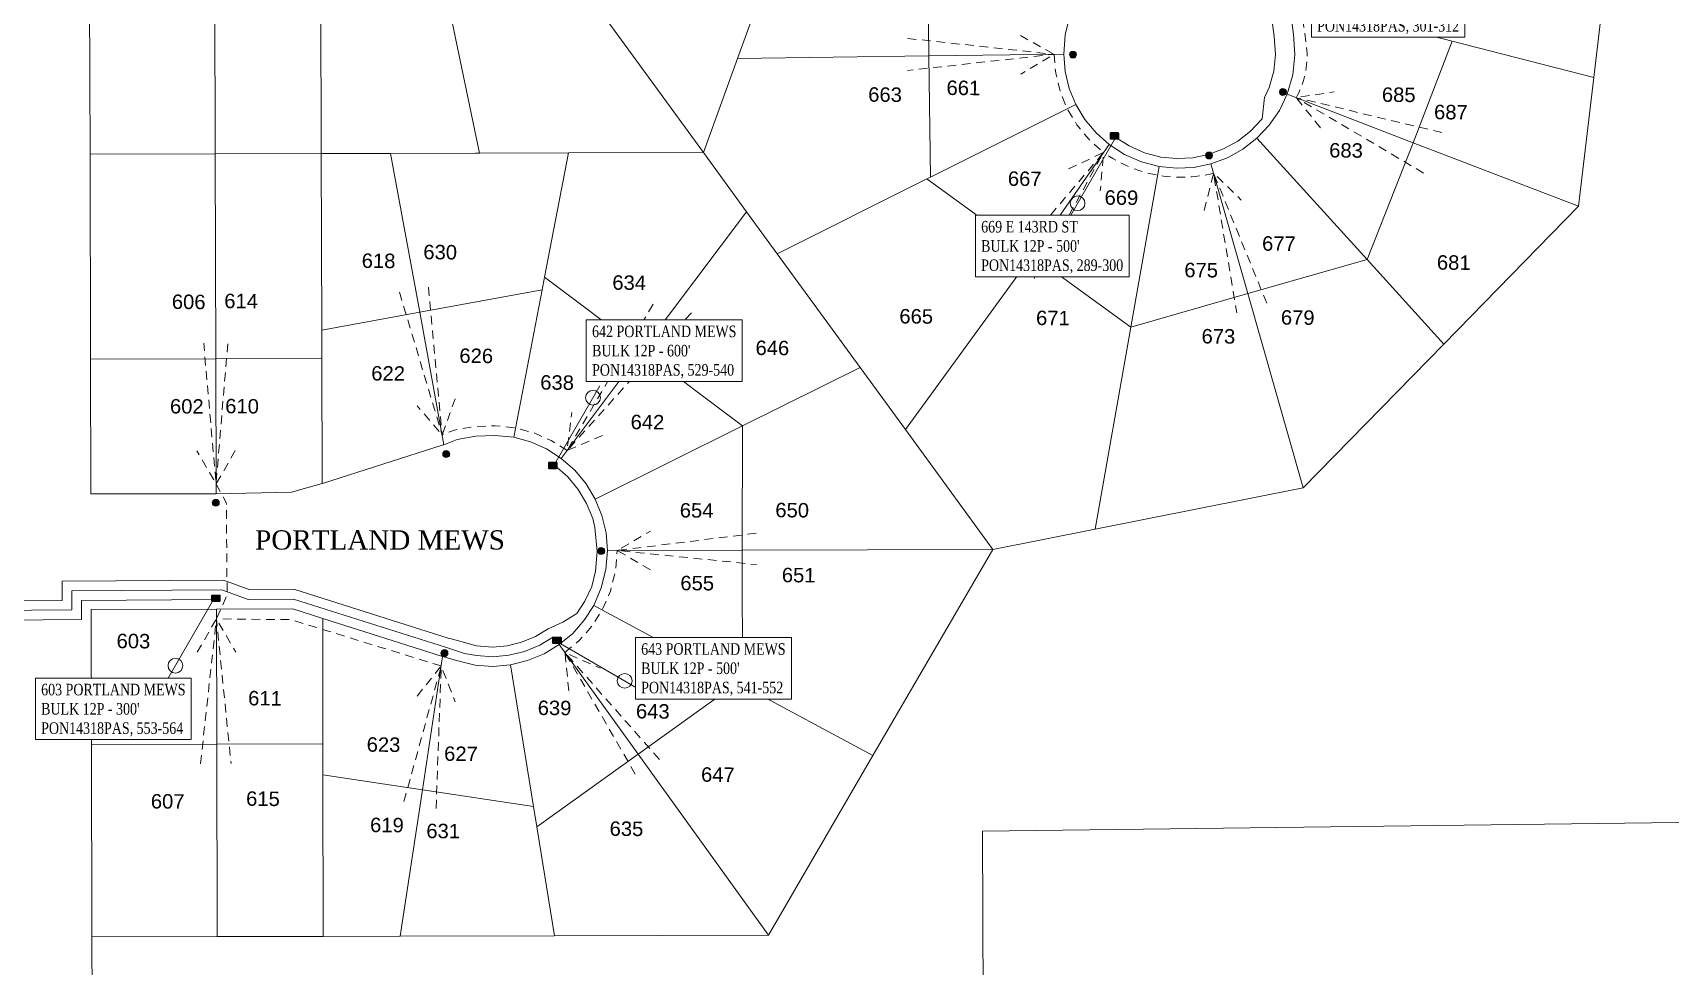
# Model space of a CAD drawing. Header units: feet. Extents: x 2808417 to 2820762, y 948624 to 970780.
# Drawn here: x 2814789 to 2815638, y 964319 to 964804 of the extents above; entities that cross this region are included whole.
import ezdxf
from ezdxf.enums import TextEntityAlignment as Align
from ezdxf.lldxf.tags import DXFTag

# ---------------------------------------------------------------- set-up
doc = ezdxf.new("R2010")
doc.units = ezdxf.units.FT
doc.header["$LTSCALE"] = 0.015
doc.header["$MEASUREMENT"] = 0
doc.linetypes.add('DASHED', pattern=[5, 3, -2])
for name, color, linetype in [('Dakota County Addresses', 7, 'Continuous'), ('Dakota County Parcels', 7, 'Continuous'), ('DROP BURIED', 7, 'DASHED'), ('STREET NAME', 7, 'Continuous'), ('TAIL', 1, 'MST'), ('TELEPHONE STRUCT-PROP', 6, 'Continuous'), ('TERMINALS', 7, 'Continuous')]:
    doc.layers.add(name, color=color, linetype=linetype)
doc.layers.add('RUNNING LINE (UNDERGROUND)', color=10, linetype='Continuous', lineweight=40)
doc.styles.add('Dimensions 100', font='arial.ttf')
doc.styles.add('Line', font='txt.shx', dxfattribs={"height": 3})
doc.styles.add('SIMPLEX', font='times.ttf', dxfattribs={"width": 0.8})
doc.styles.get("Standard").update_dxf_attribs({"font": 'times.ttf'})
doc.styles.add('Utilities', font='arial.ttf', dxfattribs={"height": 2.5})
tags = doc.linetypes.add('MST', pattern='A,5,-5,5,-5,["TAIL",Line,S=1.5,R=0,X=0,Y=-1.5],-20', length=40).pattern_tags.tags
tags[10] = DXFTag(74, 10)

# ---------------------------------------------------------------- blocks, each defined once
blk = doc.blocks.new('ACMAP_ANN_TEMPLATE_Dakota County Addresses')
at = {"layer": 'Dakota County Addresses', "style": 'Dimensions 100'}
blk.add_attdef('DakotaCountyAddress', text='', height=50, dxfattribs=at).set_placement((0, 0), align=Align.CENTER)
blk = doc.blocks.new('NEW HH')
at = {"ltscale": 40, "true_color": 0xffffff}
h = blk.add_hatch(color=7, dxfattribs=at)
h.dxf.hatch_style = 1
h.paths.add_polyline_path([(-0.061, -0.031, 0.414214), (-0.046, -0.046), (0.046, -0.046, 0.414214), (0.061, -0.031), (0.061, 0.031, 0.414214), (0.046, 0.046), (-0.046, 0.046, 0.414214), (-0.061, 0.031)])
at = {"layer": 'RUNNING LINE (UNDERGROUND)', "color": 6, "lineweight": 0, "const_width": 0.005, "flags": 128}
blk.add_lwpolyline([(-0.061, 0.031), (-0.061, -0.031, 0.414214), (-0.046, -0.046), (0.046, -0.046, 0.414214), (0.061, -0.031), (0.061, 0.031, 0.414214), (0.046, 0.046), (-0.046, 0.046, 0.414214)], format="xyb", close=True, dxfattribs=at)
at = {"layer": 'TELEPHONE STRUCT-PROP', "color": 18, "true_color": 0x000000, "style": 'Utilities'}
blk.add_text('HH', height=0.05, dxfattribs=at).set_placement((0, 0), align=Align.MIDDLE_CENTER)
blk = doc.blocks.new('Proposed FlowerPot')
at = {"lineweight": 5, "ltscale": 100, "true_color": 0xffffff}
h = blk.add_hatch(color=7, dxfattribs=at)
h.dxf.hatch_style = 1
h.paths.add_polyline_path([(0, 0.06, 0.414214), (-0.06, 0, 0.414214), (0, -0.06, 0.414214), (0.06, 0, 0.414214)])
at = {"lineweight": 5, "ltscale": 100}
blk.add_circle((0, 0), 0.0604, dxfattribs=at)
at = {"layer": 'RUNNING LINE (UNDERGROUND)', "color": 6, "lineweight": 5, "const_width": 0.00907, "flags": 128}
blk.add_lwpolyline([(-0.06, 0, -0.414214), (0, 0.06, -0.414214), (0.06, 0, -0.414214), (0, -0.06, -0.414214), (-0.06, 0)], format="xyb", dxfattribs=at)
at = {"color": 18, "linetype": 'ByBlock', "lineweight": 5, "ltscale": 100, "true_color": 0x000000, "style": 'Dimensions 100'}
blk.add_text('F', height=0.0744, dxfattribs=at).set_placement((-0.029, -0.037))
blk = doc.blocks.new('TERMINAL')
at = {"lineweight": 5, "ltscale": 0.5, "flags": 128}
blk.add_lwpolyline([(-0.07, -0.65), (-0.07, 44.75)], dxfattribs=at)
at = {"lineweight": 5, "ltscale": 0.5}
blk.add_circle((-0.07, 37.61), 3.83, dxfattribs=at)

msp = doc.modelspace()

# ---------------------------------------------------------------- linework, layer by layer
at = {"layer": 'Dakota County Parcels', "lineweight": 5}
for p, q in [((2815154.27, 964790.67), (2815179.8, 964861.18)), ((2814818.23, 964740.98), (2814817.96, 964849.49)), ((2814883.23, 964741.14), (2814882.96, 964849.65)), ((2815253.48, 964791.94), (2815252.73, 964850.98)), ((2815064.27, 964841), (2815136.56, 964741.78)), ((2815598.49, 964780.74), (2815606.05, 964844.29)), ((2815001.39, 964832.08), (2815020.4, 964741.49)), ((2814938.23, 964741.28), (2814938.03, 964820.31)), ((2815440.23, 964821.47), (2815442.73, 964803.01)), ((2815504.37, 964804.96), (2815525.07, 964799.64)), ((2815504.77, 964746.89), (2815525.07, 964799.64)), ((2815525.07, 964799.64), (2815598.49, 964780.74)), ((2815136.56, 964741.78), (2815154.27, 964790.67)), ((2815154.27, 964790.67), (2815253.48, 964791.94)), ((2815253.48, 964791.94), (2815323.47, 964792.83)), ((2815254.29, 964728.99), (2815253.48, 964791.94)), ((2815590.53, 964713.87), (2815598.49, 964780.74)), ((2815439.45, 964772.04), (2815504.77, 964746.89)), ((2815254.29, 964728.99), (2815329.8, 964766.76)), ((2815423.77, 964749.17), (2815480.9, 964686.18)), ((2815480.9, 964686.18), (2815504.77, 964746.89)), ((2815504.77, 964746.89), (2815590.53, 964713.87)), ((2814818.23, 964740.98), (2814883.23, 964741.14)), ((2814818.5, 964634.51), (2814818.23, 964740.98)), ((2814883.23, 964741.14), (2814938.23, 964741.28)), ((2814883.5, 964634.68), (2814883.23, 964741.14)), ((2814938.23, 964741.28), (2814974.22, 964741.37)), ((2814938.46, 964649.65), (2814938.23, 964741.28)), ((2814974.22, 964741.37), (2815018.21, 964741.48)), ((2814974.22, 964741.37), (2814989.29, 964658.95)), ((2815018.21, 964741.48), (2815020.4, 964741.49)), ((2815020.4, 964741.49), (2815066.57, 964741.61)), ((2815054.12, 964677.04), (2815066.57, 964741.61)), ((2815066.57, 964741.61), (2815136.56, 964741.78)), ((2815136.56, 964741.78), (2815158.94, 964711.07)), ((2815307.08, 964688.42), (2815347, 964745.96)), ((2815358.35, 964651.19), (2815373.04, 964734.52)), ((2815399.88, 964735.9), (2815419.03, 964668.58)), ((2815174.83, 964689.25), (2815252.46, 964728.08)), ((2815252.46, 964728.08), (2815254.29, 964728.99)), ((2815252.46, 964728.08), (2815307.08, 964688.42)), ((2815520.66, 964642.35), (2815590.53, 964713.87)), ((2815104.81, 964639), (2815158.94, 964711.07)), ((2815158.94, 964711.07), (2815174.83, 964689.25)), ((2815174.83, 964689.25), (2815217.81, 964630.26)), ((2815241.36, 964597.93), (2815307.08, 964688.42)), ((2815307.08, 964688.42), (2815358.35, 964651.19)), ((2815419.03, 964668.58), (2815480.9, 964686.18)), ((2815480.9, 964686.18), (2815520.66, 964642.35)), ((2814989.29, 964658.95), (2815052.87, 964670.57)), ((2815038.1, 964593.95), (2815052.87, 964670.57)), ((2815052.87, 964670.57), (2815054.12, 964677.04)), ((2815054.12, 964677.04), (2815104.81, 964639)), ((2815358.35, 964651.19), (2815419.03, 964668.58)), ((2815419.03, 964668.58), (2815447.72, 964567.71)), ((2814938.46, 964649.65), (2814989.29, 964658.95)), ((2814989.29, 964658.95), (2815001.88, 964590.1)), ((2814938.5, 964634.82), (2814938.46, 964649.65)), ((2815339.85, 964546.27), (2815358.35, 964651.19)), ((2815062.76, 964583.01), (2815104.81, 964639)), ((2815104.81, 964639), (2815156.86, 964599.88)), ((2815447.72, 964567.71), (2815520.66, 964642.35)), ((2814818.5, 964634.51), (2814883.5, 964634.68)), ((2814818.68, 964564.52), (2814818.5, 964634.51)), ((2814883.5, 964634.68), (2814938.5, 964634.82)), ((2814883.68, 964564.68), (2814883.5, 964634.68)), ((2814938.66, 964569.99), (2814938.5, 964634.82)), ((2815156.86, 964599.88), (2815217.81, 964630.26)), ((2815217.81, 964630.26), (2815241.36, 964597.93)), ((2815080.43, 964561.8), (2815156.86, 964599.88)), ((2815156.72, 964535.37), (2815156.86, 964599.88)), ((2815241.36, 964597.93), (2815286.7, 964535.7)), ((2814938.81, 964570.04), (2815001.56, 964589.99)), ((2815001.56, 964589.99), (2815001.88, 964590.1)), ((2815001.88, 964590.1), (2815008.72, 964592.87)), ((2814922.7, 964565.54), (2814938.66, 964569.99)), ((2814938.66, 964569.99), (2814938.81, 964570.04)), ((2814818.68, 964564.52), (2814883.68, 964564.68)), ((2814883.68, 964564.68), (2814922.7, 964565.54)), ((2815339.85, 964546.27), (2815447.72, 964567.71)), ((2815286.7, 964535.7), (2815339.85, 964546.27)), ((2815086.73, 964535.19), (2815156.72, 964535.37)), ((2815156.72, 964535.37), (2815286.7, 964535.7)), ((2815156.89, 964465.11), (2815156.72, 964535.37)), ((2815224.51, 964428.78), (2815286.7, 964535.7)), ((2814818.83, 964504.52), (2814883.82, 964504.69)), ((2814819, 964434.53), (2814818.83, 964504.52)), ((2814883.82, 964504.69), (2814923.46, 964504.94)), ((2814884, 964434.7), (2814883.82, 964504.69)), ((2814923.46, 964504.94), (2814939.09, 964499.85)), ((2814938.99, 964434.84), (2814939.09, 964499.85)), ((2814939.09, 964499.85), (2815001.2, 964480.17)), ((2815079.58, 964506.65), (2815154.18, 964466.57)), ((2815061.75, 964486.33), (2815102.6, 964429.5)), ((2814990.74, 964410.97), (2815001.2, 964480.17)), ((2815001.2, 964480.17), (2815009.07, 964477.93)), ((2815036.36, 964475.83), (2815048.32, 964402.25)), ((2815102.6, 964429.5), (2815154.18, 964466.57)), ((2815154.18, 964466.57), (2815156.89, 964465.11)), ((2815156.89, 964465.11), (2815224.51, 964428.78)), ((2814819, 964434.53), (2814884, 964434.7)), ((2814819.26, 964334.54), (2814819, 964434.53)), ((2814884, 964434.7), (2814938.99, 964434.84)), ((2814884.25, 964334.71), (2814884, 964434.7)), ((2814939.03, 964418.79), (2814938.99, 964434.84)), ((2815050.03, 964391.71), (2815102.6, 964429.5)), ((2815102.6, 964429.5), (2815170.22, 964335.43)), ((2815170.22, 964335.43), (2815224.51, 964428.78)), ((2814939.24, 964334.85), (2814939.03, 964418.79)), ((2814939.03, 964418.79), (2814990.74, 964410.97)), ((2814979.24, 964334.95), (2814990.74, 964410.97)), ((2814990.74, 964410.97), (2815048.32, 964402.25)), ((2815048.32, 964402.25), (2815050.03, 964391.71)), ((2815281.4, 964389.45), (2816081.29, 964399.46)), ((2815050.03, 964391.71), (2815059.23, 964335.15)), ((2815281.64, 964285.71), (2815281.4, 964389.45)), ((2814819.26, 964334.54), (2814884.25, 964334.71)), ((2814819.38, 964284.55), (2814819.26, 964334.54)), ((2814884.25, 964334.71), (2814939.24, 964334.85)), ((2814939.24, 964334.85), (2814979.24, 964334.95)), ((2814979.24, 964334.95), (2815059.23, 964335.15)), ((2815059.23, 964335.15), (2815170.22, 964335.43))]:
    msp.add_line(p, q, dxfattribs=at)
for points in [[(2815330.67, 964822.13), (2815326.63, 964812.82), (2815324.21, 964802.96), (2815323.47, 964792.83)], [(2815439.45, 964772.04), (2815442.33, 964782.12), (2815443.44, 964792.55), (2815442.73, 964803.01)], [(2815323.47, 964792.83), (2815324.27, 964783.86), (2815326.4, 964775.1), (2815329.8, 964766.76)], [(2815423.77, 964749.17), (2815430.16, 964755.95), (2815435.43, 964763.64), (2815439.45, 964772.04)], [(2815329.8, 964766.76), (2815334.47, 964758.99), (2815340.24, 964752), (2815347, 964745.96)], [(2815399.88, 964735.9), (2815408.49, 964739.09), (2815416.51, 964743.54), (2815423.77, 964749.17)], [(2815347, 964745.96), (2815355.03, 964740.77), (2815363.79, 964736.93), (2815373.04, 964734.52)], [(2815373.04, 964734.52), (2815382.02, 964733.63), (2815391.03, 964734.1), (2815399.88, 964735.9)], [(2815038.1, 964593.95), (2815028.28, 964594.95), (2815018.43, 964594.59), (2815008.72, 964592.87)], [(2815062.76, 964583.01), (2815055.12, 964587.89), (2815046.84, 964591.56), (2815038.1, 964593.95)], [(2815080.43, 964561.8), (2815075.66, 964569.75), (2815069.72, 964576.88), (2815062.76, 964583.01)], [(2815086.73, 964535.19), (2815085.99, 964544.35), (2815083.88, 964553.29), (2815080.43, 964561.8)], [(2815079.58, 964506.65), (2815083.53, 964515.73), (2815085.93, 964525.33), (2815086.73, 964535.19)], [(2815061.75, 964486.33), (2815068.69, 964492.18), (2815074.68, 964499), (2815079.58, 964506.65)], [(2815036.36, 964475.83), (2815045.33, 964478.02), (2815053.86, 964481.54), (2815061.75, 964486.33)], [(2815009.07, 964477.93), (2815018.01, 964475.74), (2815027.19, 964475.04), (2815036.36, 964475.83)]]:
    msp.add_lwpolyline(points, dxfattribs=at)
at = {"layer": 'DROP BURIED', "lineweight": 5, "ltscale": 100, "flags": 128}
for points in [[(2815242.5, 964801.04), (2815318.46, 964792.77), (2815242.5, 964784.42)], [(2815301.01, 964802.55), (2815318.46, 964792.77), (2815301.27, 964782.55)], [(2815318.46, 964792.77), (2815319.32, 964783.04), (2815321.63, 964773.56), (2815325.32, 964764.52), (2815330.37, 964756.09), (2815336.63, 964748.53), (2815344.13, 964741.82)], [(2815456.7, 964754.69), (2815444.13, 964770.24), (2815463.88, 964773.35)], [(2815510.23, 964731.14), (2815444.13, 964770.24), (2815519.99, 964752.16)], [(2815308.22, 964676.47), (2815344.13, 964741.82), (2815295.88, 964684.75)], [(2815326.04, 964733.29), (2815344.13, 964741.82), (2815342.47, 964721.89)], [(2815396.37, 964711.68), (2815401.25, 964731.07), (2815415.61, 964717.15)], [(2815428.84, 964663.57), (2815401.25, 964731.07), (2815413.23, 964658.57)], [(2814978.82, 964669.29), (2815000.96, 964595.12), (2814993.88, 964671.97)], [(2815110.38, 964663.05), (2815065.77, 964587.02), (2815130.91, 964659.29)], [(2814889.69, 964642.56), (2814883.66, 964569.68), (2814877.21, 964642.78)], [(2815007.69, 964613.96), (2815000.96, 964595.12), (2814988.01, 964610.36)], [(2815084.17, 964594.87), (2815065.77, 964587.02), (2815068.18, 964606.88)], [(2815065.77, 964587.02), (2815057.49, 964592.31), (2815048.52, 964596.29), (2815039.02, 964598.89), (2815028.45, 964599.96), (2815017.9, 964599.57), (2815007.33, 964597.7), (2815000.96, 964595.12)], [(2814893.62, 964587.03), (2814883.66, 964569.68), (2814873.62, 964586.98)], [(2814883.66, 964569.68), (2814888.96, 964560.13), (2814889.39, 964512.13), (2814883.83, 964499.69)], [(2815109.05, 964525.21), (2815091.73, 964535.21), (2815109.05, 964545.21)], [(2815163.85, 964544.14), (2815091.73, 964535.21), (2815164.07, 964527.87)], [(2815064.68, 964482.26), (2815072.2, 964488.6), (2815078.69, 964495.99), (2815084.01, 964504.29), (2815088.28, 964514.11), (2815090.88, 964524.52), (2815091.74, 964535.2)], [(2814873.88, 964482.34), (2814883.83, 964499.69), (2814893.88, 964482.39)], [(2814875.55, 964424.43), (2814883.83, 964499.69), (2814891.4, 964424.69)], [(2815000.45, 964475.23), (2814922.53, 964499.28), (2814883.83, 964499.69)], [(2814997.82, 964401.27), (2815000.45, 964475.23), (2814980.8, 964403.67)], [(2814987.98, 964459.6), (2815000.45, 964475.23), (2815007.75, 964456.61)], [(2815066.66, 964462.36), (2815064.68, 964482.26), (2815082.9, 964474.03)], [(2815113.68, 964426.75), (2815064.68, 964482.26), (2815101.76, 964418.09)]]:
    msp.add_lwpolyline(points, dxfattribs=at)
msp.add_lwpolyline([(2815401.25, 964731.07, -0.219946), (2815344.13, 964741.82)], format="xyb", dxfattribs=at)
at = {"layer": 'TAIL', "lineweight": 5, "ltscale": 40, "flags": 128}
for points in [[(2815349.71, 964750.16), (2815357.41, 964745.19), (2815365.43, 964741.67), (2815373.92, 964739.46), (2815382.14, 964738.65), (2815390.4, 964739.07), (2815398.5, 964740.72), (2815406.39, 964743.64), (2815413.75, 964747.73), (2815420.39, 964752.88), (2815426.39, 964759.24), (2815427.59, 964770.43), (2815430.06, 964775.6), (2815432.48, 964784.04), (2815433.4, 964792.74), (2815432.77, 964802), (2815430.31, 964820.17), (2815425.42, 964858.52), (2815421.63, 964891.41), (2815428.73, 964932.57), (2815435.55, 964965.11), (2815439.38, 964979.95), (2815437.68, 964993.41), (2815438.75, 964997.55), (2815450.75, 965035.48), (2815461.27, 965063.14), (2815471.75, 965076.07)], [(2814733.84, 964498.74), (2814747.15, 964508.84), (2814803.82, 964509.29), (2814803.79, 964519.19), (2814887.45, 964519.71), (2814901.14, 964514.8), (2814924.56, 964514.94), (2815004.08, 964489.75), (2815006.37, 964489.09), (2815018.81, 964485.71), (2815027.14, 964485.07), (2815034.74, 964485.73), (2815042.21, 964487.55), (2815049.33, 964490.49), (2815055.9, 964494.48), (2815063.66, 964497.94), (2815070.91, 964502.53), (2815074.97, 964508.87), (2815078.57, 964516.46), (2815080.57, 964524.46), (2815081.46, 964534.66), (2815080.21, 964547.06), (2815079.1, 964551.76), (2815075.94, 964559.56), (2815071.57, 964566.85), (2815066.13, 964573.39), (2815059.46, 964579.26)], [(2814733.84, 964498.74), (2814746.08, 964503.84), (2814808.83, 964504.32), (2814808.8, 964514.22), (2814886.6, 964514.71), (2814900.29, 964509.79), (2814923.8, 964509.94), (2815002.64, 964484.96), (2815012.62, 964481.72), (2815018.8, 964480.7), (2815027.17, 964480.05), (2815035.55, 964480.78), (2815043.77, 964482.78), (2815051.59, 964486.02), (2815058.82, 964490.41)], [(2814883.79, 964509.69), (2814813.82, 964509.25), (2814813.84, 964499.36), (2814733.84, 964498.74)]]:
    msp.add_lwpolyline(points, dxfattribs=at)

# ---------------------------------------------------------------- block references
at = {"lineweight": 5}
for name, p, xscale, yscale, zscale in [('Proposed FlowerPot', (2815328.29, 964792.65), 30, 30, 30), ('Proposed FlowerPot', (2815437.23, 964773.23), 30, 30, 30), ('NEW HH', (2815349.8, 964750.43), 40, 40, 40), ('Proposed FlowerPot', (2815398.93, 964740.25), 30, 30, 30), ('Proposed FlowerPot', (2815003.06, 964585.26), 30, 30, 30), ('NEW HH', (2815058.4, 964579.33), 40, 40, 40), ('Proposed FlowerPot', (2814883.5, 964559.99), 30, 30, 30), ('Proposed FlowerPot', (2815083.5, 964534.93), 30, 30, 30), ('NEW HH', (2814883.53, 964510.38), 40, 40, 40), ('Proposed FlowerPot', (2815002.15, 964481.91), 30, 30, 30), ('NEW HH', (2815060.55, 964488.52), 40, 40, 40)]:
    msp.add_blockref(name, p, dxfattribs=dict(at, xscale=xscale, yscale=yscale, zscale=zscale))
at = {"layer": 'Dakota County Addresses', "lineweight": 5, "xscale": 0.15, "yscale": 0.15, "zscale": 0.15, "rotation": 359.5015230000861}
for p, values in [((2815230.76, 964768.12), {'DakotaCountyAddress': '663'}), ((2815271.39, 964771.62), {'DakotaCountyAddress': '661'}), ((2815497.3, 964768.05), {'DakotaCountyAddress': '685'}), ((2815524.37, 964759.02), {'DakotaCountyAddress': '687'}), ((2815469.95, 964739.16), {'DakotaCountyAddress': '683'}), ((2815303.23, 964724.44), {'DakotaCountyAddress': '667'}), ((2815353.4, 964714.64), {'DakotaCountyAddress': '669'}), ((2815435.13, 964690.78), {'DakotaCountyAddress': '677'}), ((2814967.94, 964681.84), {'DakotaCountyAddress': '618'}), ((2814999.91, 964686.35), {'DakotaCountyAddress': '630'}), ((2815525.84, 964680.94), {'DakotaCountyAddress': '681'}), ((2815394.78, 964677), {'DakotaCountyAddress': '675'}), ((2815097.98, 964670.5), {'DakotaCountyAddress': '634'}), ((2814869.41, 964660.53), {'DakotaCountyAddress': '606'}), ((2814896.62, 964660.95), {'DakotaCountyAddress': '614'}), ((2815246.92, 964653), {'DakotaCountyAddress': '665'}), ((2815317.85, 964652.13), {'DakotaCountyAddress': '671'}), ((2815444.89, 964652.39), {'DakotaCountyAddress': '679'}), ((2815172.28, 964636.61), {'DakotaCountyAddress': '646'}), ((2815403.73, 964642.64), {'DakotaCountyAddress': '673'}), ((2815018.62, 964632.51), {'DakotaCountyAddress': '626'}), ((2814972.89, 964623.39), {'DakotaCountyAddress': '622'}), ((2815060.57, 964618.65), {'DakotaCountyAddress': '638'}), ((2814868.44, 964606.28), {'DakotaCountyAddress': '602'}), ((2814897.1, 964606.36), {'DakotaCountyAddress': '610'}), ((2815107.46, 964598.1), {'DakotaCountyAddress': '642'}), ((2815132.97, 964552.26), {'DakotaCountyAddress': '654'}), ((2815182.56, 964552.39), {'DakotaCountyAddress': '650'}), ((2815185.94, 964518.66), {'DakotaCountyAddress': '651'}), ((2815133.28, 964514.51), {'DakotaCountyAddress': '655'}), ((2814840.72, 964484.42), {'DakotaCountyAddress': '603'}), ((2814909, 964454.74), {'DakotaCountyAddress': '611'}), ((2815059.26, 964449.72), {'DakotaCountyAddress': '639'}), ((2815110.24, 964447.95), {'DakotaCountyAddress': '643'}), ((2814970.52, 964430.67), {'DakotaCountyAddress': '623'}), ((2815010.69, 964425.91), {'DakotaCountyAddress': '627'}), ((2815144.02, 964415.09), {'DakotaCountyAddress': '647'}), ((2814858.51, 964401.2), {'DakotaCountyAddress': '607'}), ((2814907.94, 964402.58), {'DakotaCountyAddress': '615'}), ((2814972.28, 964388.93), {'DakotaCountyAddress': '619'}), ((2815001.46, 964385.8), {'DakotaCountyAddress': '631'}), ((2815096.57, 964387), {'DakotaCountyAddress': '635'})]:
    msp.add_blockref('ACMAP_ANN_TEMPLATE_Dakota County Addresses', p, dxfattribs=at).add_auto_attribs(values)
at = {"layer": 'TERMINALS', "lineweight": 5, "ltscale": 0.5, "xscale": -1, "rotation": 150.0000000001545}
msp.add_blockref('TERMINAL', (2815349.54, 964748.01), dxfattribs=at)
at = {"layer": 'TERMINALS', "lineweight": 5, "ltscale": 0.5}
for p, rotation in [((2815060.47, 964581.88), 329.9999999999999), ((2814881.31, 964508.02), 150), ((2815063.07, 964486.27), 240)]:
    msp.add_blockref('TERMINAL', p, dxfattribs=dict(at, rotation=rotation))

# ---------------------------------------------------------------- texts
at = {"layer": 'STREET NAME', "lineweight": 5, "ltscale": 40, "insert": (2814903.89, 964545.68), "char_height": 10, "attachment_point": 1}
msp.add_mtext('PORTLAND MEWS', dxfattribs=at)

# ---------------------------------------------------------------- next in the draw order: texts
at = {"layer": 'TERMINALS', "lineweight": 5, "ltscale": 0.5, "char_height": 6, "attachment_point": 1, "style": 'SIMPLEX', "bg_fill": 19, "box_fill_scale": 1.5, "bg_fill_color": 256, "bg_fill_transparency": 0}
for s, insert in [("693 E 143RD ST\\PBULK 12P - 300'\\PPON14318PAS, 301-312", (2815454.98, 964830.62)), ("669 E 143RD ST\\PBULK 12P - 500'\\PPON14318PAS, 289-300", (2815280.65, 964706.3)), ("643 PORTLAND MEWS\\PBULK 12P - 500'\\PPON14318PAS, 541-552", (2815104.23, 964487.05)), ("603 PORTLAND MEWS\\PBULK 12P - 300'\\PPON14318PAS, 553-564", (2814792.88, 964465.99))]:
    msp.add_mtext(s, dxfattribs=dict(at, insert=insert))
at = {"layer": 'TERMINALS', "color": 1, "lineweight": 5, "ltscale": 0.5, "insert": (2815078.75, 964651.96), "char_height": 6, "attachment_point": 1, "style": 'SIMPLEX', "bg_fill": 19, "box_fill_scale": 1.5, "bg_fill_color": 256, "bg_fill_transparency": 0}
msp.add_mtext("642 PORTLAND MEWS\\PBULK 12P - 600'\\PPON14318PAS, 529-540", dxfattribs=at)

# ---------------------------------------------------------------- next in the draw order: linework, layer by layer
at = {"layer": 'DROP BURIED', "lineweight": 5, "ltscale": 100, "flags": 128}
msp.add_lwpolyline([(2815444.13, 964770.24, 0.161034), (2815449.31, 964798.44), (2815438.84, 964873.13)], format="xyb", dxfattribs=at)

doc.saveas('drawing.dxf')
